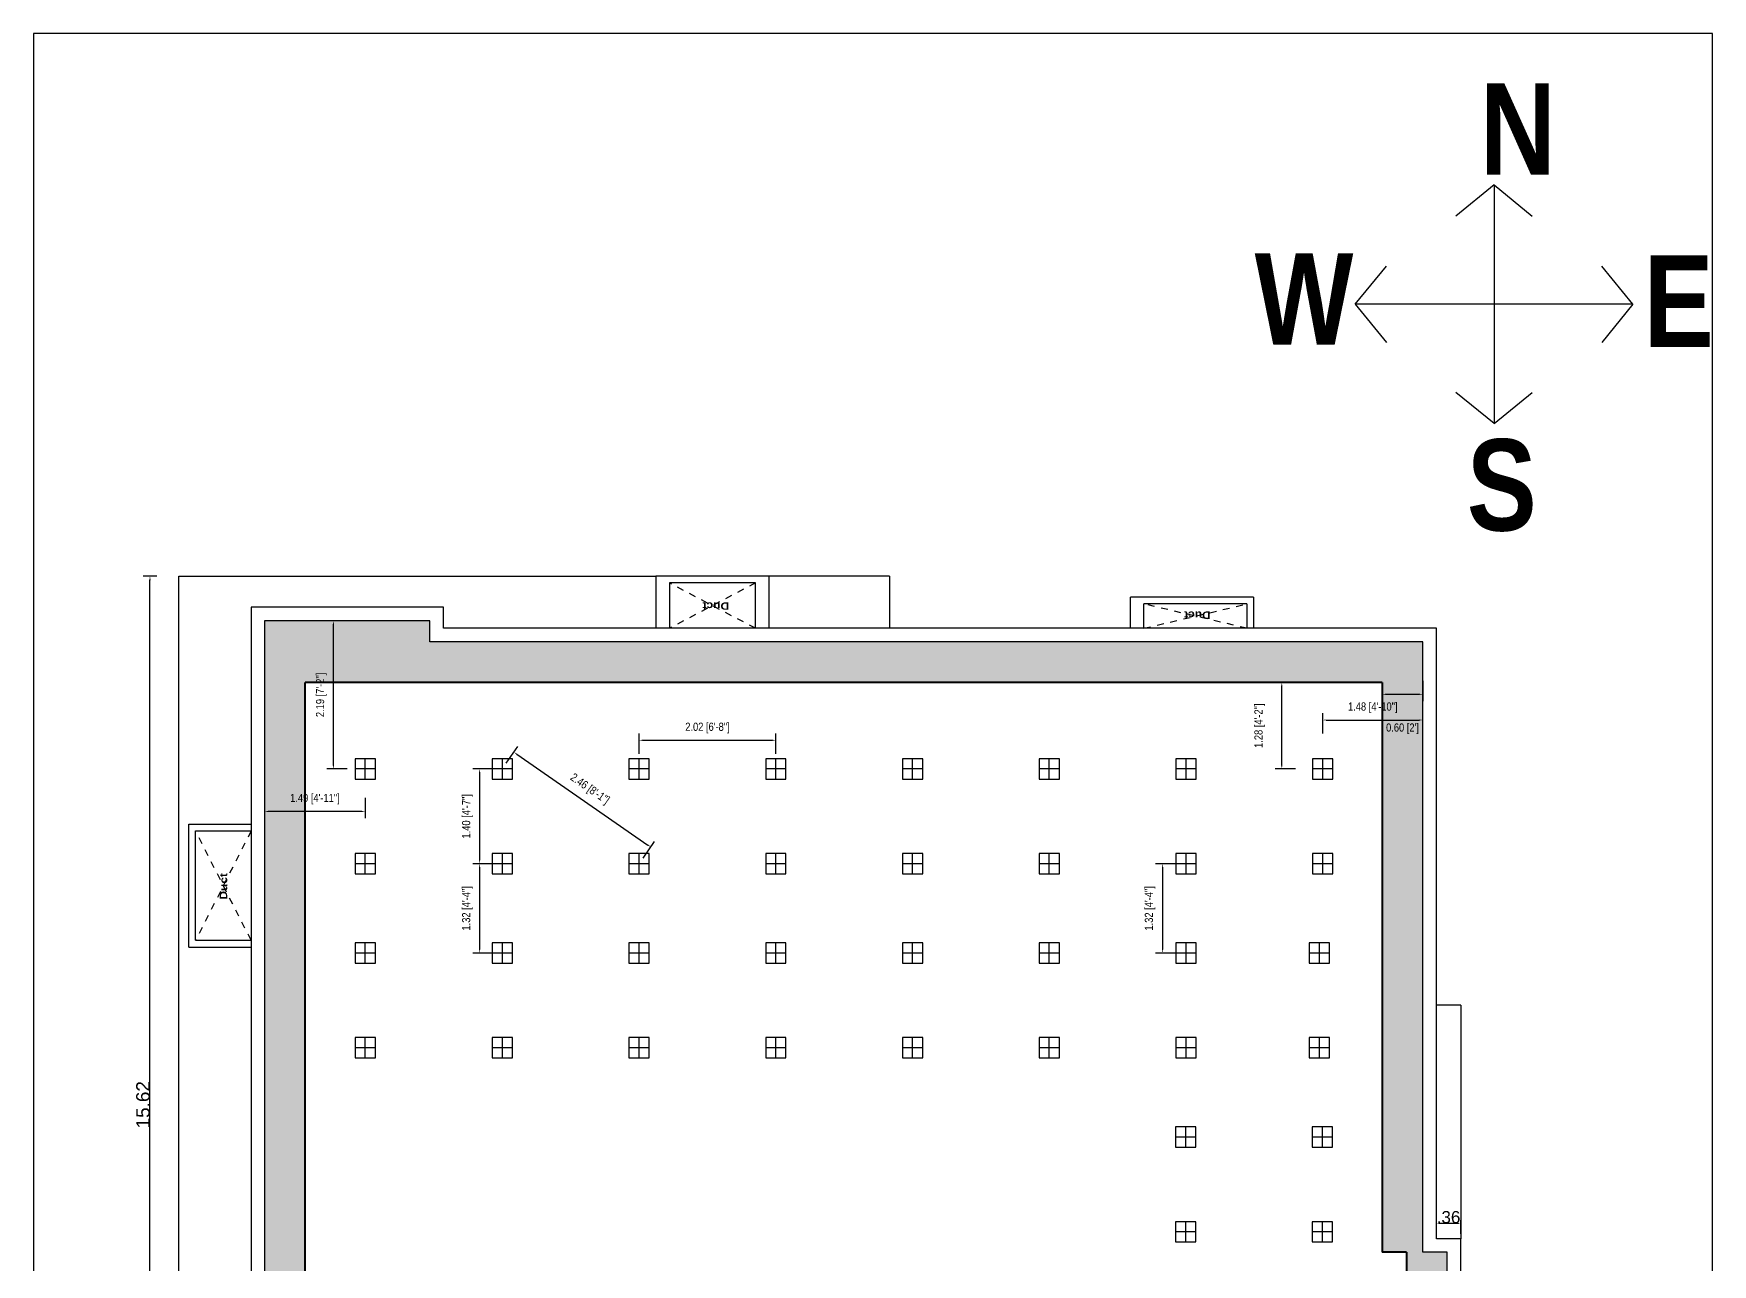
# Model space of a CAD drawing. Extents: x 3087.9 to 3165.6, y -1510.5 to -1469.
# Drawn here: x 3140.79 to 3165.59, y -1487.19 to -1469 of the extents above; entities that cross this region are included whole.
import ezdxf

# ---------------------------------------------------------------- set-up
doc = ezdxf.new("R2010")
doc.units = 0
doc.header["$LTSCALE"] = 0.25
doc.header["$MEASUREMENT"] = 0
doc.linetypes.add('HIDDEN', pattern=[0.375, 0.25, -0.125])
doc.layers.get('0').update_dxf_attribs({"linetype": 'CONTINUOUS'})
doc.layers.get('DEFPOINTS').update_dxf_attribs({"linetype": 'CONTINUOUS'})
for name, color, linetype in [('DIM', 251, 'CONTINUOUS'), ('furniture', 32, 'CONTINUOUS'), ('Joynery Text', 3, 'CONTINUOUS'), ('TITLE', 157, 'CONTINUOUS'), ('Wall', 1, 'CONTINUOUS')]:
    doc.layers.add(name, color=color, linetype=linetype)
doc.layers.add('Misc-2', color=175, linetype='CONTINUOUS', lineweight=9)
doc.layers.add('Text-Room', color=7, linetype='CONTINUOUS', lineweight=25)
doc.styles.add('AR', font='arial.ttf')
doc.styles.add('AR BLK', font='ariblk.ttf')
doc.styles.add('ar narrow', font='')
doc.styles.add('SP', font='swisscb.ttf')
doc.styles.add('SVN', font='arialbd.ttf')
doc.styles.get('ar narrow').set_extended_font_data('Arial Narrow')
doc.dimstyles.new('DIM-BREAKUPS', dxfattribs={"dimtxt": 0.12, "dimasz": 0.05, "dimexe": 0.1, "dimexo": 0.0625, "dimgap": 0.09, "dimtad": 1, "dimzin": 0, "dimdsep": 46, "dimtxsty": 'ar narrow', "dimcen": 0.09, "dimclrd": 8, "dimclre": 8, "dimclrt": 7, "dimaunit": 1, "dimadec": 3, "dimazin": 0, "dimtfac": 1, "dimtofl": 0, "dimtmove": 2, "dimatfit": 3, "dimfxl": 1, "dimtolj": 1, "dimtzin": 0, "dimarcsym": 0})
doc.dimstyles.new('METER', dxfattribs={"dimtxt": 0.6, "dimasz": 0.23, "dimexe": 0.1, "dimexo": 0.2, "dimgap": 0.05, "dimtad": 1, "dimlfac": -1, "dimzin": 4, "dimdsep": 46, "dimtxsty": 'SVN', "dimcen": 0.09, "dimdle": 0.1, "dimclrd": 8, "dimclre": 8, "dimclrt": 3, "dimazin": 0, "dimtfac": 0.5, "dimtofl": 0, "dimtmove": 1, "dimatfit": 3, "dimfxl": 0.2, "dimfxlon": 1, "dimtolj": 1, "dimtzin": 0, "dimlwd": -1, "dimlwe": -1, "dimarcsym": 0})
doc.dimstyles.new('VP', dxfattribs={"dimtxt": 0.23, "dimasz": 0.04, "dimexe": 0.05, "dimexo": 0.075, "dimgap": 0, "dimtad": 1, "dimlfac": -1, "dimzin": 4, "dimdsep": 46, "dimtxsty": 'ar narrow', "dimblk": 'DOT', "dimcen": 0.09, "dimdle": 0.1, "dimclrd": 8, "dimclre": 251, "dimclrt": 4, "dimaunit": 1, "dimadec": 0, "dimazin": 0, "dimtfac": 0.5, "dimtofl": 0, "dimtmove": 2, "dimatfit": 3, "dimfxl": 0.15, "dimtolj": 1, "dimtzin": 0, "dimarcsym": 0})

# ---------------------------------------------------------------- blocks, each defined once
blk = doc.blocks.new('*D176')
at = {"layer": 'DEFPOINTS', "color": 0, "transparency": 16777216}
for p in [(3161.513, -1486.582), (3161.513, -1486.808), (3161.873, -1486.808)]:
    blk.add_point(p, dxfattribs=at)
at = {"layer": 'DIM', "color": 251, "linetype": 'ByBlock', "lineweight": -2, "transparency": 16777216}
for p, q in [((3161.513, -1486.733), (3161.513, -1486.532)), ((3161.873, -1486.733), (3161.873, -1486.532))]:
    blk.add_line(p, q, dxfattribs=at)
at = {"layer": 'DIM', "color": 8, "lineweight": -2, "transparency": 16777216}
blk.add_line((3161.833, -1486.582), (3161.553, -1486.582), dxfattribs=at)
at = {"layer": 'DIM', "color": 8, "transparency": 16777216}
for points in [[(3161.553, -1486.576), (3161.553, -1486.589), (3161.513, -1486.582)], [(3161.833, -1486.576), (3161.833, -1486.589), (3161.873, -1486.582)]]:
    blk.add_solid(points, dxfattribs=at)
at = {"layer": 'DIM', "color": 7, "transparency": 16777216, "insert": (3161.693, -1486.49), "char_height": 0.18, "attachment_point": 5, "style": 'AR'}
blk.add_mtext('\\A1;.36', dxfattribs=at)
blk = doc.blocks.new('*D177')
at = {"layer": 'DEFPOINTS', "color": 0, "linetype": 'ByBlock', "transparency": 16777216}
for p in [(3142.509, -1477.018), (3142.933, -1477.018), (3142.933, -1492.638)]:
    blk.add_point(p, dxfattribs=at)
at = {"layer": 'DIM', "color": 8, "linetype": 'Continuous', "transparency": 16777216}
for p, q in [((3142.609, -1477.018), (3142.409, -1477.018)), ((3142.509, -1492.578), (3142.509, -1477.078)), ((3142.609, -1492.638), (3142.409, -1492.638))]:
    blk.add_line(p, q, dxfattribs=at)
at = {"layer": 'DIM', "color": 8, "linetype": 'ByBlock', "transparency": 16777216}
for points in [[(3142.499, -1477.078), (3142.519, -1477.078), (3142.509, -1477.018)], [(3142.499, -1492.578), (3142.519, -1492.578), (3142.509, -1492.638)]]:
    blk.add_solid(points, dxfattribs=at)
at = {"layer": 'DIM', "color": 3, "linetype": 'ByBlock', "transparency": 16777216, "insert": (3142.407, -1484.828), "char_height": 0.2, "attachment_point": 5, "rotation": 90, "style": 'AR'}
blk.add_mtext('\\A1;15.62', dxfattribs=at)
blk = doc.blocks.new('*D181')
at = {"layer": 'DEFPOINTS', "color": 0, "linetype": 'ByBlock', "transparency": 16777216}
for p in [(3161.313, -1477.988), (3160.713, -1478.588), (3161.313, -1478.763)]:
    blk.add_point(p, dxfattribs=at)
at = {"layer": 'Wall', "color": 8, "linetype": 'Continuous', "lineweight": -2, "transparency": 16777216}
for p, q in [((3160.713, -1478.65), (3160.713, -1478.863)), ((3161.313, -1478.563), (3161.313, -1478.863)), ((3160.763, -1478.763), (3161.263, -1478.763))]:
    blk.add_line(p, q, dxfattribs=at)
at = {"layer": 'Wall', "color": 8, "linetype": 'ByBlock', "transparency": 16777216}
for points in [[(3160.763, -1478.755), (3160.763, -1478.771), (3160.713, -1478.763)], [(3161.263, -1478.755), (3161.263, -1478.771), (3161.313, -1478.763)]]:
    blk.add_solid(points, dxfattribs=at)
at = {"layer": 'Wall', "color": 7, "linetype": 'ByBlock', "transparency": 16777216, "insert": (3161.013, -1479.272), "char_height": 0.12, "attachment_point": 5, "style": 'ar narrow'}
blk.add_mtext("\\A1;0.60 [2']", dxfattribs=at)
blk = doc.blocks.new('*D201')
at = {"layer": 'DEFPOINTS', "color": 0, "linetype": 'ByBlock', "transparency": 16777216}
for p in [(3145.222, -1477.678), (3145.69, -1477.678), (3145.69, -1479.866)]:
    blk.add_point(p, dxfattribs=at)
at = {"layer": 'Joynery Text', "color": 8, "linetype": 'Continuous', "lineweight": -2, "transparency": 16777216}
for p, q in [((3145.422, -1477.678), (3145.122, -1477.678)), ((3145.222, -1479.816), (3145.222, -1477.728)), ((3145.422, -1479.866), (3145.122, -1479.866))]:
    blk.add_line(p, q, dxfattribs=at)
at = {"layer": 'Joynery Text', "color": 8, "linetype": 'ByBlock', "transparency": 16777216}
for points in [[(3145.213, -1477.728), (3145.23, -1477.728), (3145.222, -1477.678)], [(3145.213, -1479.816), (3145.23, -1479.816), (3145.222, -1479.866)]]:
    blk.add_solid(points, dxfattribs=at)
at = {"layer": 'Joynery Text', "color": 7, "linetype": 'ByBlock', "transparency": 16777216, "insert": (3145.04, -1478.772), "char_height": 0.12, "attachment_point": 5, "rotation": 90, "style": 'ar narrow'}
blk.add_mtext('\\A1;2.19 [7\'-2"]', dxfattribs=at)
blk = doc.blocks.new('*D202')
at = {"layer": 'DEFPOINTS', "color": 0, "linetype": 'ByBlock', "transparency": 16777216}
for p in [(3144.203, -1479.866), (3145.69, -1479.866), (3144.203, -1480.494)]:
    blk.add_point(p, dxfattribs=at)
at = {"layer": 'Joynery Text', "color": 8, "linetype": 'Continuous', "lineweight": -2, "transparency": 16777216}
for p, q in [((3144.203, -1480.294), (3144.203, -1480.594)), ((3145.69, -1480.294), (3145.69, -1480.594)), ((3145.64, -1480.494), (3144.253, -1480.494))]:
    blk.add_line(p, q, dxfattribs=at)
at = {"layer": 'Joynery Text', "color": 8, "linetype": 'ByBlock', "transparency": 16777216}
for points in [[(3144.253, -1480.485), (3144.253, -1480.502), (3144.203, -1480.494)], [(3145.64, -1480.485), (3145.64, -1480.502), (3145.69, -1480.494)]]:
    blk.add_solid(points, dxfattribs=at)
at = {"layer": 'Joynery Text', "color": 7, "linetype": 'ByBlock', "transparency": 16777216, "insert": (3144.946, -1480.312), "char_height": 0.12, "attachment_point": 5, "style": 'ar narrow'}
blk.add_mtext('\\A1;1.49 [4\'-11"]', dxfattribs=at)
blk = doc.blocks.new('*D203')
at = {"layer": 'DEFPOINTS', "color": 0, "linetype": 'ByBlock', "transparency": 16777216}
for p in [(3147.715, -1479.866), (3147.379, -1481.266), (3147.715, -1481.266)]:
    blk.add_point(p, dxfattribs=at)
at = {"layer": 'Joynery Text', "color": 8, "linetype": 'Continuous', "lineweight": -2, "transparency": 16777216}
for p, q in [((3147.579, -1479.866), (3147.279, -1479.866)), ((3147.379, -1479.916), (3147.379, -1481.216)), ((3147.579, -1481.266), (3147.279, -1481.266))]:
    blk.add_line(p, q, dxfattribs=at)
at = {"layer": 'Joynery Text', "color": 8, "linetype": 'ByBlock', "transparency": 16777216}
for points in [[(3147.371, -1479.916), (3147.387, -1479.916), (3147.379, -1479.866)], [(3147.371, -1481.216), (3147.387, -1481.216), (3147.379, -1481.266)]]:
    blk.add_solid(points, dxfattribs=at)
at = {"layer": 'Joynery Text', "color": 7, "linetype": 'ByBlock', "transparency": 16777216, "insert": (3147.198, -1480.566), "char_height": 0.12, "attachment_point": 5, "rotation": 90, "style": 'ar narrow'}
blk.add_mtext('\\A1;1.40 [4\'-7"]', dxfattribs=at)
blk = doc.blocks.new('*D204')
at = {"layer": 'DEFPOINTS', "color": 0, "linetype": 'ByBlock', "transparency": 16777216}
for p in [(3147.715, -1479.866), (3149.907, -1481.018), (3149.735, -1481.266)]:
    blk.add_point(p, dxfattribs=at)
at = {"layer": 'Joynery Text', "color": 8, "linetype": 'Continuous', "lineweight": -2, "transparency": 16777216}
for p, q in [((3147.773, -1479.783), (3147.944, -1479.536)), ((3147.928, -1479.647), (3149.866, -1480.99)), ((3149.793, -1481.183), (3149.964, -1480.936))]:
    blk.add_line(p, q, dxfattribs=at)
at = {"layer": 'Joynery Text', "color": 8, "linetype": 'ByBlock', "transparency": 16777216}
for points in [[(3147.933, -1479.64), (3147.924, -1479.654), (3147.887, -1479.618)], [(3149.871, -1480.983), (3149.861, -1480.997), (3149.907, -1481.018)]]:
    blk.add_solid(points, dxfattribs=at)
at = {"layer": 'Joynery Text', "color": 7, "linetype": 'ByBlock', "transparency": 16777216, "insert": (3149.001, -1480.169), "char_height": 0.12, "attachment_point": 5, "rotation": 325.2754, "style": 'ar narrow'}
blk.add_mtext('\\A1;2.46 [8\'-1"]', dxfattribs=at)
blk = doc.blocks.new('*D205')
at = {"layer": 'DEFPOINTS', "color": 0, "linetype": 'ByBlock', "transparency": 16777216}
for p in [(3151.755, -1479.442), (3149.735, -1479.866), (3151.755, -1479.866)]:
    blk.add_point(p, dxfattribs=at)
at = {"layer": 'Joynery Text', "color": 8, "linetype": 'Continuous', "lineweight": -2, "transparency": 16777216}
for p, q in [((3149.735, -1479.642), (3149.735, -1479.342)), ((3151.755, -1479.642), (3151.755, -1479.342)), ((3149.785, -1479.442), (3151.705, -1479.442))]:
    blk.add_line(p, q, dxfattribs=at)
at = {"layer": 'Joynery Text', "color": 8, "linetype": 'ByBlock', "transparency": 16777216}
for points in [[(3149.785, -1479.434), (3149.785, -1479.45), (3149.735, -1479.442)], [(3151.705, -1479.434), (3151.705, -1479.45), (3151.755, -1479.442)]]:
    blk.add_solid(points, dxfattribs=at)
at = {"layer": 'Joynery Text', "color": 7, "linetype": 'ByBlock', "transparency": 16777216, "insert": (3150.745, -1479.261), "char_height": 0.12, "attachment_point": 5, "style": 'ar narrow'}
blk.add_mtext('\\A1;2.02 [6\'-8"]', dxfattribs=at)
blk = doc.blocks.new('*D206')
at = {"layer": 'DEFPOINTS', "color": 0, "linetype": 'ByBlock', "transparency": 16777216}
for p in [(3161.313, -1479.143), (3159.835, -1479.866), (3161.313, -1479.866)]:
    blk.add_point(p, dxfattribs=at)
at = {"layer": 'Joynery Text', "color": 8, "linetype": 'Continuous', "lineweight": -2, "transparency": 16777216}
for p, q in [((3159.835, -1479.343), (3159.835, -1479.043)), ((3159.885, -1479.143), (3161.263, -1479.143)), ((3161.313, -1479.343), (3161.313, -1479.043))]:
    blk.add_line(p, q, dxfattribs=at)
at = {"layer": 'Joynery Text', "color": 8, "linetype": 'ByBlock', "transparency": 16777216}
for points in [[(3159.885, -1479.135), (3159.885, -1479.151), (3159.835, -1479.143)], [(3161.263, -1479.135), (3161.263, -1479.151), (3161.313, -1479.143)]]:
    blk.add_solid(points, dxfattribs=at)
at = {"layer": 'Joynery Text', "color": 7, "linetype": 'ByBlock', "transparency": 16777216, "insert": (3160.574, -1478.962), "char_height": 0.12, "attachment_point": 5, "style": 'ar narrow'}
blk.add_mtext('\\A1;1.48 [4\'-10"]', dxfattribs=at)
blk = doc.blocks.new('*D207')
at = {"layer": 'DEFPOINTS', "color": 0, "linetype": 'ByBlock', "transparency": 16777216}
for p in [(3159.23, -1478.588), (3159.835, -1478.588), (3159.835, -1479.866)]:
    blk.add_point(p, dxfattribs=at)
at = {"layer": 'Joynery Text', "color": 8, "linetype": 'Continuous', "lineweight": -2, "transparency": 16777216}
for p, q in [((3159.43, -1478.588), (3159.13, -1478.588)), ((3159.23, -1479.816), (3159.23, -1478.638)), ((3159.43, -1479.866), (3159.13, -1479.866))]:
    blk.add_line(p, q, dxfattribs=at)
at = {"layer": 'Joynery Text', "color": 8, "linetype": 'ByBlock', "transparency": 16777216}
for points in [[(3159.221, -1478.638), (3159.238, -1478.638), (3159.23, -1478.588)], [(3159.221, -1479.816), (3159.238, -1479.816), (3159.23, -1479.866)]]:
    blk.add_solid(points, dxfattribs=at)
at = {"layer": 'Joynery Text', "color": 7, "linetype": 'ByBlock', "transparency": 16777216, "insert": (3158.903, -1479.227), "char_height": 0.12, "attachment_point": 5, "rotation": 90, "style": 'ar narrow'}
blk.add_mtext('\\A1;1.28 [4\'-2"]', dxfattribs=at)
blk = doc.blocks.new('*D208')
at = {"layer": 'DEFPOINTS', "color": 0, "linetype": 'ByBlock', "transparency": 16777216}
for p in [(3157.815, -1481.266), (3157.465, -1482.586), (3157.815, -1482.586)]:
    blk.add_point(p, dxfattribs=at)
at = {"layer": 'Joynery Text', "color": 8, "linetype": 'Continuous', "lineweight": -2, "transparency": 16777216}
for p, q in [((3157.665, -1481.266), (3157.365, -1481.266)), ((3157.465, -1481.316), (3157.465, -1482.536)), ((3157.665, -1482.586), (3157.365, -1482.586))]:
    blk.add_line(p, q, dxfattribs=at)
at = {"layer": 'Joynery Text', "color": 8, "linetype": 'ByBlock', "transparency": 16777216}
for points in [[(3157.457, -1481.316), (3157.473, -1481.316), (3157.465, -1481.266)], [(3157.457, -1482.536), (3157.473, -1482.536), (3157.465, -1482.586)]]:
    blk.add_solid(points, dxfattribs=at)
at = {"layer": 'Joynery Text', "color": 7, "linetype": 'ByBlock', "transparency": 16777216, "insert": (3157.284, -1481.926), "char_height": 0.12, "attachment_point": 5, "rotation": 90, "style": 'ar narrow'}
blk.add_mtext('\\A1;1.32 [4\'-4"]', dxfattribs=at)
blk = doc.blocks.new('*D209')
at = {"layer": 'DEFPOINTS', "color": 0, "linetype": 'ByBlock', "transparency": 16777216}
for p in [(3147.715, -1481.266), (3147.379, -1482.586), (3147.715, -1482.586)]:
    blk.add_point(p, dxfattribs=at)
at = {"layer": 'Joynery Text', "color": 8, "linetype": 'Continuous', "lineweight": -2, "transparency": 16777216}
for p, q in [((3147.579, -1481.266), (3147.279, -1481.266)), ((3147.379, -1481.316), (3147.379, -1482.536)), ((3147.579, -1482.586), (3147.279, -1482.586))]:
    blk.add_line(p, q, dxfattribs=at)
at = {"layer": 'Joynery Text', "color": 8, "linetype": 'ByBlock', "transparency": 16777216}
for points in [[(3147.371, -1481.316), (3147.387, -1481.316), (3147.379, -1481.266)], [(3147.371, -1482.536), (3147.387, -1482.536), (3147.379, -1482.586)]]:
    blk.add_solid(points, dxfattribs=at)
at = {"layer": 'Joynery Text', "color": 7, "linetype": 'ByBlock', "transparency": 16777216, "insert": (3147.198, -1481.926), "char_height": 0.12, "attachment_point": 5, "rotation": 90, "style": 'ar narrow'}
blk.add_mtext('\\A1;1.32 [4\'-4"]', dxfattribs=at)

msp = doc.modelspace()

# ---------------------------------------------------------------- hatches: boundary and pattern name
at = {"layer": 'Wall', "linetype": 'ByBlock'}
h = msp.add_hatch(color=96, dxfattribs=at)
h.dxf.hatch_style = 1
h.paths.add_polyline_path([(3161.073, -1487.008), (3160.713, -1487.008), (3160.713, -1478.588), (3144.803, -1478.588), (3144.803, -1492.068), (3144.613, -1492.068), (3144.203, -1492.068), (3144.203, -1477.678), (3146.643, -1477.678), (3146.643, -1477.988), (3151.453, -1477.988), (3153.433, -1477.988), (3161.313, -1477.988), (3161.313, -1480.628), (3161.313, -1483.258), (3161.313, -1487.008), (3161.673, -1487.008), (3161.673, -1492.068), (3161.073, -1492.068)])
h.paths.add_polyline_path([(3160.742, -1479.346), (3161.287, -1479.346), (3161.287, -1479.596), (3160.742, -1479.596)], flags=24)

# ---------------------------------------------------------------- linework, layer by layer
at = {"color": 5}
for p, q in [((3145.84, -1479.716), (3145.54, -1479.716)), ((3145.54, -1479.716), (3145.54, -1480.016)), ((3145.84, -1479.866), (3145.54, -1479.866)), ((3145.84, -1480.016), (3145.84, -1479.716)), ((3147.865, -1479.716), (3147.565, -1479.716)), ((3147.565, -1479.716), (3147.565, -1480.016)), ((3147.865, -1479.866), (3147.565, -1479.866)), ((3147.865, -1480.016), (3147.865, -1479.716)), ((3149.885, -1479.716), (3149.585, -1479.716)), ((3149.585, -1479.716), (3149.585, -1480.016)), ((3149.885, -1479.866), (3149.585, -1479.866)), ((3149.885, -1480.016), (3149.885, -1479.716)), ((3151.905, -1479.716), (3151.605, -1479.716)), ((3151.605, -1479.716), (3151.605, -1480.016)), ((3151.905, -1479.866), (3151.605, -1479.866)), ((3151.905, -1480.016), (3151.905, -1479.716)), ((3153.925, -1479.716), (3153.625, -1479.716)), ((3153.625, -1479.716), (3153.625, -1480.016)), ((3153.925, -1479.866), (3153.625, -1479.866)), ((3153.925, -1480.016), (3153.925, -1479.716)), ((3155.945, -1479.716), (3155.645, -1479.716)), ((3155.645, -1479.716), (3155.645, -1480.016)), ((3155.945, -1479.866), (3155.645, -1479.866)), ((3155.945, -1480.016), (3155.945, -1479.716)), ((3157.965, -1479.716), (3157.665, -1479.716)), ((3157.665, -1479.716), (3157.665, -1480.016)), ((3157.965, -1479.866), (3157.665, -1479.866)), ((3157.965, -1480.016), (3157.965, -1479.716)), ((3159.985, -1479.716), (3159.685, -1479.716)), ((3159.685, -1479.716), (3159.685, -1480.016)), ((3159.985, -1479.866), (3159.685, -1479.866)), ((3159.985, -1480.016), (3159.985, -1479.716)), ((3145.54, -1480.016), (3145.69, -1480.016)), ((3145.69, -1480.016), (3145.84, -1480.016)), ((3147.565, -1480.016), (3147.715, -1480.016)), ((3147.715, -1480.016), (3147.865, -1480.016)), ((3149.585, -1480.016), (3149.735, -1480.016)), ((3149.735, -1480.016), (3149.885, -1480.016)), ((3151.605, -1480.016), (3151.755, -1480.016)), ((3151.755, -1480.016), (3151.905, -1480.016)), ((3153.625, -1480.016), (3153.775, -1480.016)), ((3153.775, -1480.016), (3153.925, -1480.016)), ((3155.645, -1480.016), (3155.795, -1480.016)), ((3155.795, -1480.016), (3155.945, -1480.016)), ((3157.665, -1480.016), (3157.815, -1480.016)), ((3157.815, -1480.016), (3157.965, -1480.016)), ((3159.685, -1480.016), (3159.835, -1480.016)), ((3159.835, -1480.016), (3159.985, -1480.016)), ((3145.84, -1481.116), (3145.54, -1481.116)), ((3145.54, -1481.116), (3145.54, -1481.416)), ((3145.84, -1481.416), (3145.84, -1481.116)), ((3147.865, -1481.116), (3147.565, -1481.116)), ((3147.565, -1481.116), (3147.565, -1481.416)), ((3147.865, -1481.416), (3147.865, -1481.116)), ((3149.885, -1481.116), (3149.585, -1481.116)), ((3149.585, -1481.116), (3149.585, -1481.416)), ((3149.885, -1481.416), (3149.885, -1481.116)), ((3151.905, -1481.116), (3151.605, -1481.116)), ((3151.605, -1481.116), (3151.605, -1481.416)), ((3151.905, -1481.416), (3151.905, -1481.116)), ((3153.925, -1481.116), (3153.625, -1481.116)), ((3153.625, -1481.116), (3153.625, -1481.416)), ((3153.925, -1481.416), (3153.925, -1481.116)), ((3155.945, -1481.116), (3155.645, -1481.116)), ((3155.645, -1481.116), (3155.645, -1481.416)), ((3155.945, -1481.416), (3155.945, -1481.116)), ((3157.965, -1481.116), (3157.665, -1481.116)), ((3157.665, -1481.116), (3157.665, -1481.416)), ((3157.965, -1481.416), (3157.965, -1481.116)), ((3159.985, -1481.116), (3159.685, -1481.116)), ((3159.685, -1481.116), (3159.685, -1481.416)), ((3159.985, -1481.416), (3159.985, -1481.116)), ((3145.84, -1481.266), (3145.54, -1481.266)), ((3145.54, -1481.416), (3145.69, -1481.416)), ((3145.69, -1481.416), (3145.84, -1481.416)), ((3147.865, -1481.266), (3147.565, -1481.266)), ((3147.565, -1481.416), (3147.715, -1481.416)), ((3147.715, -1481.416), (3147.865, -1481.416)), ((3149.885, -1481.266), (3149.585, -1481.266)), ((3149.585, -1481.416), (3149.735, -1481.416)), ((3149.735, -1481.416), (3149.885, -1481.416)), ((3151.905, -1481.266), (3151.605, -1481.266)), ((3151.605, -1481.416), (3151.755, -1481.416)), ((3151.755, -1481.416), (3151.905, -1481.416)), ((3153.925, -1481.266), (3153.625, -1481.266)), ((3153.625, -1481.416), (3153.775, -1481.416)), ((3153.775, -1481.416), (3153.925, -1481.416)), ((3155.945, -1481.266), (3155.645, -1481.266)), ((3155.645, -1481.416), (3155.795, -1481.416)), ((3155.795, -1481.416), (3155.945, -1481.416)), ((3157.965, -1481.266), (3157.665, -1481.266)), ((3157.665, -1481.416), (3157.815, -1481.416)), ((3157.815, -1481.416), (3157.965, -1481.416)), ((3159.985, -1481.266), (3159.685, -1481.266)), ((3159.685, -1481.416), (3159.835, -1481.416)), ((3159.835, -1481.416), (3159.985, -1481.416)), ((3145.84, -1482.436), (3145.54, -1482.436)), ((3145.54, -1482.436), (3145.54, -1482.736)), ((3145.84, -1482.586), (3145.54, -1482.586)), ((3145.84, -1482.736), (3145.84, -1482.436)), ((3147.865, -1482.436), (3147.565, -1482.436)), ((3147.565, -1482.436), (3147.565, -1482.736)), ((3147.865, -1482.586), (3147.565, -1482.586)), ((3147.865, -1482.736), (3147.865, -1482.436)), ((3149.885, -1482.436), (3149.585, -1482.436)), ((3149.585, -1482.436), (3149.585, -1482.736)), ((3149.885, -1482.586), (3149.585, -1482.586)), ((3149.885, -1482.736), (3149.885, -1482.436)), ((3151.905, -1482.436), (3151.605, -1482.436)), ((3151.605, -1482.436), (3151.605, -1482.736)), ((3151.905, -1482.586), (3151.605, -1482.586)), ((3151.905, -1482.736), (3151.905, -1482.436)), ((3153.925, -1482.436), (3153.625, -1482.436)), ((3153.625, -1482.436), (3153.625, -1482.736)), ((3153.925, -1482.586), (3153.625, -1482.586)), ((3153.925, -1482.736), (3153.925, -1482.436)), ((3155.945, -1482.436), (3155.645, -1482.436)), ((3155.645, -1482.436), (3155.645, -1482.736)), ((3155.945, -1482.586), (3155.645, -1482.586)), ((3155.945, -1482.736), (3155.945, -1482.436)), ((3157.965, -1482.436), (3157.665, -1482.436)), ((3157.665, -1482.436), (3157.665, -1482.736)), ((3157.965, -1482.586), (3157.665, -1482.586)), ((3157.965, -1482.736), (3157.965, -1482.436)), ((3159.935, -1482.436), (3159.635, -1482.436)), ((3159.635, -1482.436), (3159.635, -1482.736)), ((3159.935, -1482.586), (3159.635, -1482.586)), ((3159.935, -1482.736), (3159.935, -1482.436)), ((3145.54, -1482.736), (3145.69, -1482.736)), ((3145.69, -1482.736), (3145.84, -1482.736)), ((3147.565, -1482.736), (3147.715, -1482.736)), ((3147.715, -1482.736), (3147.865, -1482.736)), ((3149.585, -1482.736), (3149.735, -1482.736)), ((3149.735, -1482.736), (3149.885, -1482.736)), ((3151.605, -1482.736), (3151.755, -1482.736)), ((3151.755, -1482.736), (3151.905, -1482.736)), ((3153.625, -1482.736), (3153.775, -1482.736)), ((3153.775, -1482.736), (3153.925, -1482.736)), ((3155.645, -1482.736), (3155.795, -1482.736)), ((3155.795, -1482.736), (3155.945, -1482.736)), ((3157.665, -1482.736), (3157.815, -1482.736)), ((3157.815, -1482.736), (3157.965, -1482.736)), ((3159.635, -1482.736), (3159.785, -1482.736)), ((3159.785, -1482.736), (3159.935, -1482.736)), ((3145.84, -1483.836), (3145.54, -1483.836)), ((3145.54, -1483.836), (3145.54, -1484.136)), ((3145.84, -1484.136), (3145.84, -1483.836)), ((3147.865, -1483.836), (3147.565, -1483.836)), ((3147.565, -1483.836), (3147.565, -1484.136)), ((3147.865, -1484.136), (3147.865, -1483.836)), ((3149.885, -1483.836), (3149.585, -1483.836)), ((3149.585, -1483.836), (3149.585, -1484.136)), ((3149.885, -1484.136), (3149.885, -1483.836)), ((3151.905, -1483.836), (3151.605, -1483.836)), ((3151.605, -1483.836), (3151.605, -1484.136)), ((3151.905, -1484.136), (3151.905, -1483.836)), ((3153.925, -1483.836), (3153.625, -1483.836)), ((3153.625, -1483.836), (3153.625, -1484.136)), ((3153.925, -1484.136), (3153.925, -1483.836)), ((3155.945, -1483.836), (3155.645, -1483.836)), ((3155.645, -1483.836), (3155.645, -1484.136)), ((3155.945, -1484.136), (3155.945, -1483.836)), ((3157.965, -1483.836), (3157.665, -1483.836)), ((3157.665, -1483.836), (3157.665, -1484.136)), ((3157.965, -1484.136), (3157.965, -1483.836)), ((3159.935, -1483.836), (3159.635, -1483.836)), ((3159.635, -1483.836), (3159.635, -1484.136)), ((3159.935, -1484.136), (3159.935, -1483.836)), ((3145.84, -1483.986), (3145.54, -1483.986)), ((3145.54, -1484.136), (3145.69, -1484.136)), ((3145.69, -1484.136), (3145.84, -1484.136)), ((3147.865, -1483.986), (3147.565, -1483.986)), ((3147.565, -1484.136), (3147.715, -1484.136)), ((3147.715, -1484.136), (3147.865, -1484.136)), ((3149.885, -1483.986), (3149.585, -1483.986)), ((3149.585, -1484.136), (3149.735, -1484.136)), ((3149.735, -1484.136), (3149.885, -1484.136)), ((3151.905, -1483.986), (3151.605, -1483.986)), ((3151.605, -1484.136), (3151.755, -1484.136)), ((3151.755, -1484.136), (3151.905, -1484.136)), ((3153.925, -1483.986), (3153.625, -1483.986)), ((3153.625, -1484.136), (3153.775, -1484.136)), ((3153.775, -1484.136), (3153.925, -1484.136)), ((3155.945, -1483.986), (3155.645, -1483.986)), ((3155.645, -1484.136), (3155.795, -1484.136)), ((3155.795, -1484.136), (3155.945, -1484.136)), ((3157.965, -1483.986), (3157.665, -1483.986)), ((3157.665, -1484.136), (3157.815, -1484.136)), ((3157.815, -1484.136), (3157.965, -1484.136)), ((3159.935, -1483.986), (3159.635, -1483.986)), ((3159.635, -1484.136), (3159.785, -1484.136)), ((3159.785, -1484.136), (3159.935, -1484.136)), ((3157.96, -1485.156), (3157.66, -1485.156)), ((3157.66, -1485.156), (3157.66, -1485.456)), ((3157.96, -1485.306), (3157.66, -1485.306)), ((3157.96, -1485.456), (3157.96, -1485.156)), ((3159.98, -1485.156), (3159.68, -1485.156)), ((3159.68, -1485.156), (3159.68, -1485.456)), ((3159.98, -1485.306), (3159.68, -1485.306)), ((3159.98, -1485.456), (3159.98, -1485.156)), ((3157.66, -1485.456), (3157.81, -1485.456)), ((3157.81, -1485.456), (3157.96, -1485.456)), ((3159.68, -1485.456), (3159.83, -1485.456)), ((3159.83, -1485.456), (3159.98, -1485.456)), ((3157.96, -1486.556), (3157.66, -1486.556)), ((3157.66, -1486.556), (3157.66, -1486.856)), ((3157.96, -1486.856), (3157.96, -1486.556)), ((3159.98, -1486.556), (3159.68, -1486.556)), ((3159.68, -1486.556), (3159.68, -1486.856)), ((3159.98, -1486.856), (3159.98, -1486.556)), ((3157.96, -1486.706), (3157.66, -1486.706)), ((3157.66, -1486.856), (3157.81, -1486.856)), ((3157.81, -1486.856), (3157.96, -1486.856)), ((3159.98, -1486.706), (3159.68, -1486.706)), ((3159.68, -1486.856), (3159.83, -1486.856)), ((3159.83, -1486.856), (3159.98, -1486.856))]:
    msp.add_line(p, q, dxfattribs=at)
at = {"layer": 'furniture', "color": 34}
for p, q in [((3151.653, -1477.018), (3149.983, -1477.018)), ((3149.983, -1477.018), (3149.983, -1477.788)), ((3151.453, -1477.118), (3150.183, -1477.118)), ((3150.183, -1477.118), (3150.183, -1477.788)), ((3151.453, -1477.788), (3151.453, -1477.118)), ((3151.653, -1477.018), (3151.653, -1477.788)), ((3156.993, -1477.788), (3156.993, -1477.328)), ((3158.813, -1477.328), (3156.993, -1477.328)), ((3157.193, -1477.788), (3157.193, -1477.428)), ((3158.713, -1477.428), (3157.193, -1477.428)), ((3158.713, -1477.428), (3158.713, -1477.788)), ((3158.813, -1477.328), (3158.813, -1477.788)), ((3143.083, -1482.498), (3143.083, -1480.683)), ((3143.083, -1480.683), (3144.003, -1480.683)), ((3143.183, -1482.398), (3143.183, -1480.783)), ((3143.183, -1480.783), (3144.003, -1480.783)), ((3143.183, -1482.398), (3144.003, -1482.398)), ((3143.083, -1482.498), (3144.003, -1482.498))]:
    msp.add_line(p, q, dxfattribs=at)
at = {"layer": 'furniture', "linetype": 'Continuous'}
for p, q in [((3161.513, -1477.988), (3161.513, -1477.788)), ((3161.513, -1480.428), (3161.513, -1477.988)), ((3161.513, -1477.988), (3161.513, -1477.988)), ((3161.513, -1483.458), (3161.513, -1480.428)), ((3161.513, -1480.428), (3161.513, -1480.428)), ((3161.513, -1486.808), (3161.513, -1483.458)), ((3161.513, -1483.458), (3161.513, -1483.458)), ((3161.873, -1486.808), (3161.513, -1486.808)), ((3161.873, -1500.458), (3161.873, -1486.808))]:
    msp.add_line(p, q, dxfattribs=at)
for points in [[(3161.513, -1477.788), (3153.233, -1477.788), (3153.233, -1477.788), (3151.653, -1477.788), (3151.653, -1477.788), (3146.843, -1477.788), (3146.843, -1477.478), (3144.003, -1477.478), (3144.003, -1492.268)], [(3161.673, -1500.658), (3161.673, -1487.008), (3161.313, -1487.008), (3161.313, -1483.258), (3161.313, -1483.258), (3161.313, -1480.628), (3161.313, -1480.628), (3161.313, -1477.988), (3153.433, -1477.988), (3153.433, -1477.988), (3151.453, -1477.988), (3151.453, -1477.988), (3146.643, -1477.988), (3146.643, -1477.678), (3144.203, -1477.678), (3144.203, -1492.068)]]:
    msp.add_lwpolyline(points, dxfattribs=at)
at = {"layer": 'Joynery Text', "color": 2, "linetype": 'ByBlock'}
for p, q in [((3162.366, -1471.237), (3161.803, -1471.696)), ((3162.366, -1471.237), (3162.366, -1474.763)), ((3162.366, -1471.237), (3162.93, -1471.696)), ((3160.316, -1473), (3160.775, -1472.437)), ((3164.417, -1473), (3163.958, -1472.437)), ((3162.366, -1473), (3160.316, -1473)), ((3160.316, -1473), (3160.775, -1473.563)), ((3164.417, -1473), (3162.366, -1473)), ((3164.417, -1473), (3163.958, -1473.563)), ((3162.366, -1474.763), (3161.803, -1474.304)), ((3162.366, -1474.763), (3162.93, -1474.304))]:
    msp.add_line(p, q, dxfattribs=at)
at = {"layer": 'Joynery Text', "linetype": 'ByBlock'}
for p, q in [((3145.69, -1480.016), (3145.69, -1479.716)), ((3147.715, -1480.016), (3147.715, -1479.716)), ((3149.735, -1480.016), (3149.735, -1479.716)), ((3151.755, -1480.016), (3151.755, -1479.716)), ((3153.775, -1480.016), (3153.775, -1479.716)), ((3155.795, -1480.016), (3155.795, -1479.716)), ((3157.815, -1480.016), (3157.815, -1479.716)), ((3159.835, -1480.016), (3159.835, -1479.716)), ((3145.69, -1481.416), (3145.69, -1481.116)), ((3147.715, -1481.416), (3147.715, -1481.116)), ((3149.735, -1481.416), (3149.735, -1481.116)), ((3151.755, -1481.416), (3151.755, -1481.116)), ((3153.775, -1481.416), (3153.775, -1481.116)), ((3155.795, -1481.416), (3155.795, -1481.116)), ((3157.815, -1481.416), (3157.815, -1481.116)), ((3159.835, -1481.416), (3159.835, -1481.116)), ((3145.69, -1482.736), (3145.69, -1482.436)), ((3147.715, -1482.736), (3147.715, -1482.436)), ((3149.735, -1482.736), (3149.735, -1482.436)), ((3151.755, -1482.736), (3151.755, -1482.436)), ((3153.775, -1482.736), (3153.775, -1482.436)), ((3155.795, -1482.736), (3155.795, -1482.436)), ((3157.815, -1482.736), (3157.815, -1482.436)), ((3159.785, -1482.736), (3159.785, -1482.436)), ((3145.69, -1484.136), (3145.69, -1483.836)), ((3147.715, -1484.136), (3147.715, -1483.836)), ((3149.735, -1484.136), (3149.735, -1483.836)), ((3151.755, -1484.136), (3151.755, -1483.836)), ((3153.775, -1484.136), (3153.775, -1483.836)), ((3155.795, -1484.136), (3155.795, -1483.836)), ((3157.815, -1484.136), (3157.815, -1483.836)), ((3159.785, -1484.136), (3159.785, -1483.836)), ((3157.81, -1485.456), (3157.81, -1485.156)), ((3159.83, -1485.456), (3159.83, -1485.156)), ((3157.81, -1486.856), (3157.81, -1486.556)), ((3159.83, -1486.856), (3159.83, -1486.556))]:
    msp.add_line(p, q, dxfattribs=at)
at = {"layer": 'Misc-2', "color": 251, "linetype": 'HIDDEN', "lineweight": -2, "ltscale": 1.5}
for p, q in [((3151.453, -1477.118), (3150.183, -1477.788)), ((3151.453, -1477.788), (3150.183, -1477.118)), ((3158.713, -1477.788), (3157.193, -1477.428)), ((3157.193, -1477.788), (3158.713, -1477.428)), ((3144.003, -1482.398), (3143.183, -1480.783)), ((3144.003, -1480.783), (3143.183, -1482.398))]:
    msp.add_line(p, q, dxfattribs=at)
at = {"layer": 'TITLE'}
for p, q in [((3153.433, -1477.018), (3151.653, -1477.018)), ((3153.433, -1477.018), (3153.433, -1477.788)), ((3157.193, -1477.328), (3156.993, -1477.328)), ((3161.513, -1480.428), (3161.513, -1477.988)), ((3161.873, -1483.358), (3161.513, -1483.358)), ((3161.873, -1483.358), (3161.873, -1486.808))]:
    msp.add_line(p, q, dxfattribs=at)
msp.add_lwpolyline([(3142.933, -1492.638), (3142.933, -1477.018), (3149.983, -1477.018), (3149.983, -1477.018)], dxfattribs=at)
at = {"layer": 'Wall', "linetype": 'ByBlock'}
for p, q in [((3165.591, -1469), (3140.789, -1469)), ((3140.789, -1469), (3140.789, -1510.455)), ((3165.591, -1510.455), (3165.591, -1469)), ((3140.789, -1474.65), (3140.789, -1510.455))]:
    msp.add_line(p, q, dxfattribs=at)
at = {"layer": 'Wall', "color": 114, "linetype": 'ByBlock', "lineweight": 40, "true_color": 0x139b48}
for p, q in [((3144.803, -1492.068), (3144.803, -1478.588)), ((3160.713, -1478.588), (3144.803, -1478.588)), ((3160.713, -1478.588), (3160.713, -1487.008)), ((3161.073, -1487.008), (3160.713, -1487.008)), ((3161.073, -1487.008), (3161.073, -1492.068))]:
    msp.add_line(p, q, dxfattribs=at)

# ---------------------------------------------------------------- texts
at = {"layer": 'Joynery Text', "color": 2, "linetype": 'ByBlock', "char_height": 1.35, "attachment_point": 1, "style": 'SP'}
for s, insert in [('N', (3162.159, -1469.733)), ('W', (3158.828, -1472.245)), ('E', (3164.578, -1472.279)), ('S', (3161.964, -1474.994))]:
    msp.add_mtext_dynamic_manual_height_columns(s, width=13, gutter_width=45, heights=[0], dxfattribs=dict(at, insert=insert))
at = {"layer": 'Text-Room', "style": 'AR BLK'}
for rotation, p in [(180, (3151.064, -1477.405)), (180, (3158.178, -1477.539)), (90, (3143.65, -1481.796))]:
    msp.add_text('Duct', height=0.11, rotation=rotation, dxfattribs=at).set_placement(p)

# ---------------------------------------------------------------- dimensions: what is measured, and where the dimension line sits
at = {"layer": 'DIM', "linetype": 'ByBlock'}
dim = msp.add_linear_dim(base=(3142.509, -1477.018), p1=(3142.933, -1492.638), p2=(3142.933, -1477.018), angle=90, dimstyle='METER', override={"dimtxt": 0.2, "dimasz": 0.06, "dimexo": 0.1, "dimgap": 0, "dimtxsty": 'AR', "dimfxl": 0.1}, dxfattribs=at)
dim.commit()
dim.dimension.update_dxf_attribs({"geometry": '*D177', "text_midpoint": (3142.407, -1484.828)})
at = {"layer": 'DIM', "color": 0}
dim = msp.add_linear_dim(base=(3161.513, -1486.582), p1=(3161.873, -1486.808), p2=(3161.513, -1486.808), angle=0, dimstyle='VP', override={"dimtxt": 0.18, "dimtxsty": 'AR', "dimsah": 1, "dimclrt": 7}, dxfattribs=at)
dim.commit()
dim.dimension.update_dxf_attribs({"geometry": '*D176', "text_midpoint": (3161.693, -1486.49)})
at = {"layer": 'Joynery Text', "linetype": 'ByBlock'}
for base, p1, p2, picture, middle in [((3145.222, -1477.678), (3145.69, -1479.866), (3145.69, -1477.678), '*D201', (3145.04, -1478.772)), ((3159.23, -1478.588), (3159.835, -1479.866), (3159.835, -1478.588), '*D207', (3158.903, -1479.227)), ((3147.379, -1481.266), (3147.715, -1479.866), (3147.715, -1481.266), '*D203', (3147.198, -1480.566)), ((3147.379, -1482.586), (3147.715, -1481.266), (3147.715, -1482.586), '*D209', (3147.198, -1481.926)), ((3157.465, -1482.586), (3157.815, -1481.266), (3157.815, -1482.586), '*D208', (3157.284, -1481.926))]:
    dim = msp.add_linear_dim(base=base, p1=p1, p2=p2, angle=90, dimstyle='DIM-BREAKUPS', override={"dimfxl": 0.2, "dimfxlon": 1, "dimarcsym": 1}, dxfattribs=at)
    dim.commit()
    dim.dimension.update_dxf_attribs({"geometry": picture, "text_midpoint": middle})
for base, p1, p2, picture, middle in [((3161.313, -1479.143), (3159.835, -1479.866), (3161.313, -1479.866), '*D206', (3160.574, -1478.962)), ((3151.755, -1479.442), (3149.735, -1479.866), (3151.755, -1479.866), '*D205', (3150.745, -1479.261)), ((3144.203, -1480.494), (3145.69, -1479.866), (3144.203, -1479.866), '*D202', (3144.946, -1480.312))]:
    dim = msp.add_linear_dim(base=base, p1=p1, p2=p2, dimstyle='DIM-BREAKUPS', override={"dimfxl": 0.2, "dimfxlon": 1, "dimarcsym": 1}, dxfattribs=at)
    dim.commit()
    dim.dimension.update_dxf_attribs({"geometry": picture, "text_midpoint": middle})
dim = msp.add_aligned_dim(p1=(3147.715, -1479.866), p2=(3149.735, -1481.266), distance=0.302, dimstyle='DIM-BREAKUPS', override={"dimfxl": 0.2, "dimfxlon": 1, "dimarcsym": 1}, dxfattribs=at)
dim.commit()
dim.dimension.update_dxf_attribs({"geometry": '*D204', "text_midpoint": (3149.001, -1480.169)})
at = {"layer": 'Wall', "linetype": 'ByBlock'}
dim = msp.add_linear_dim(base=(3161.313, -1478.763), p1=(3160.713, -1478.588), p2=(3161.313, -1477.988), angle=0, dimstyle='DIM-BREAKUPS', override={"dimfxl": 0.2, "dimfxlon": 1, "dimarcsym": 1}, dxfattribs=at)
dim.commit()
dim.dimension.update_dxf_attribs({"geometry": '*D181', "text_midpoint": (3161.013, -1479.272)})

doc.saveas('drawing.dxf')
